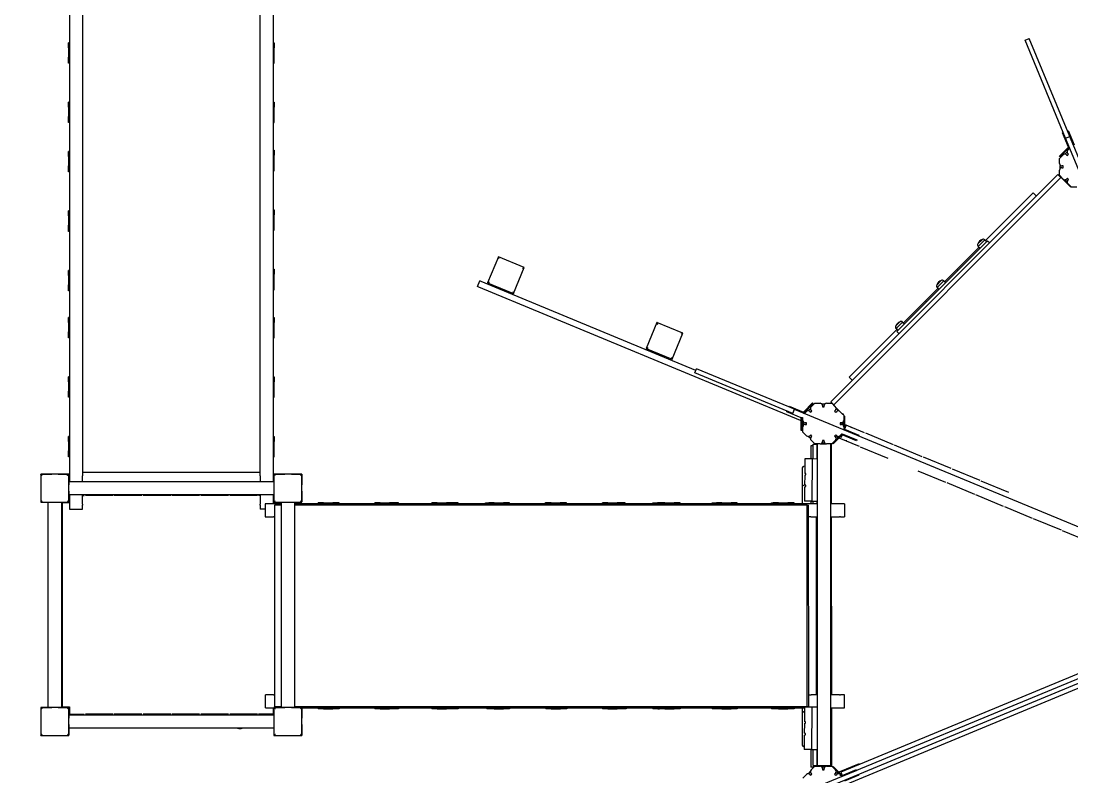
# Model space of a CAD drawing. Header units: millimetres. Extents: x -7616 to 421613, y 91067 to 341353.
# Drawn here: x 179753 to 183359, y 174834 to 177427 of the extents above; entities that cross this region are included whole.
import ezdxf

# ---------------------------------------------------------------- set-up
doc = ezdxf.new("R2010")
doc.units = ezdxf.units.MM
doc.header["$LTSCALE"] = 500
doc.header["$MEASUREMENT"] = 0
doc.linetypes.add('H0', pattern=[0.3, 0.2, -0.1])
doc.layers.add('e-plan', color=9, linetype='CONTINUOUS')

# ---------------------------------------------------------------- blocks, each defined once
blk = doc.blocks.new('A$C633402C3')
at = {"layer": 'e-plan'}
for p, q in [((106627.5, 86278.5), (106627.5, 84434.5)), ((106672.5, 86278.5), (106672.5, 84434.5)), ((107282.5, 84434.5), (107282.5, 86278.5)), ((107327.5, 84434.5), (107327.5, 86278.5)), ((106624.5, 85902.5), (106624.5, 85919.5)), ((106627.5, 85919.5), (106624.5, 85919.5)), ((107327.5, 85919.5), (107330.5, 85919.5)), ((107330.5, 85919.5), (107330.5, 85902.5)), ((109906, 85928.7), (109919.8, 85934.5)), ((110045.3, 85592.3), (109906, 85928.7)), ((110059.2, 85598.1), (109919.8, 85934.5)), ((106624.5, 85902.5), (106627.5, 85902.5)), ((106624.5, 85902.5), (106624.5, 85870.5)), ((107330.5, 85902.5), (107327.5, 85902.5)), ((107330.5, 85870.5), (107330.5, 85902.5)), ((106624.5, 85849.5), (106624.5, 85870.5)), ((106624.5, 85870.5), (106627.5, 85870.5)), ((106627.5, 85849.5), (106624.5, 85849.5)), ((107330.5, 85870.5), (107327.5, 85870.5)), ((107327.5, 85849.5), (107330.5, 85849.5)), ((107330.5, 85849.5), (107330.5, 85870.5)), ((106624.5, 85698.5), (106624.5, 85715.5)), ((106627.5, 85715.5), (106624.5, 85715.5)), ((107327.5, 85715.5), (107330.5, 85715.5)), ((107330.5, 85715.5), (107330.5, 85698.5)), ((106624.5, 85698.5), (106627.5, 85698.5)), ((106624.5, 85698.5), (106624.5, 85666.5)), ((106624.5, 85666.5), (106627.5, 85666.5)), ((106624.5, 85645.5), (106624.5, 85666.5)), ((107330.5, 85698.5), (107327.5, 85698.5)), ((107330.5, 85666.5), (107327.5, 85666.5)), ((107330.5, 85666.5), (107330.5, 85698.5)), ((107330.5, 85645.5), (107330.5, 85666.5)), ((106627.5, 85645.5), (106624.5, 85645.5)), ((107327.5, 85645.5), (107330.5, 85645.5)), ((110034.4, 85610.8), (110037.2, 85611.9)), ((110054.8, 85561.6), (110034.4, 85610.8)), ((110681.4, 84056.2), (110045.2, 85592.1)), ((110045.2, 85592.1), (110045.4, 85592.1)), ((110045.3, 85592.3), (110059.2, 85598.1)), ((110045.4, 85592.1), (110045.3, 85592.3)), ((110051.3, 85617.8), (110054, 85618.9)), ((110072.3, 85566.9), (110051.3, 85617.8)), ((110054, 85618.9), (110074.4, 85569.8)), ((110695.3, 84061.9), (110059.1, 85597.8)), ((110072.1, 85566.9), (110059.2, 85598.1)), ((110023.7, 85530.5), (110054.8, 85561.6)), ((110058.1, 85561), (110025.9, 85528.3)), ((110052.5, 85551), (110059.4, 85557.9)), ((106624.5, 85529.5), (106624.5, 85546.5)), ((106627.5, 85546.5), (106624.5, 85546.5)), ((106624.5, 85529.5), (106624.5, 85497.5)), ((106624.5, 85529.5), (106627.5, 85529.5)), ((107327.5, 85550.6), (107330.5, 85550.6)), ((107330.5, 85533.5), (107327.5, 85533.5)), ((107330.5, 85550.6), (107330.5, 85533.5)), ((107330.5, 85501.5), (107330.5, 85533.5)), ((110025.9, 85528.3), (110023.7, 85530.5)), ((110024.3, 85522.8), (110037, 85535.5)), ((110024.3, 85504.8), (110024.3, 85522.8)), ((110042.9, 85537.8), (110050.2, 85545.2)), ((110048.3, 85535.5), (110051.1, 85532.7)), ((110051.1, 85532.7), (110055.4, 85536.9)), ((110055.4, 85536.9), (110052.5, 85539.7)), ((106624.5, 85476.5), (106624.5, 85497.5)), ((106624.5, 85497.5), (106627.5, 85497.5)), ((107330.5, 85501.5), (107327.5, 85501.5)), ((107330.5, 85480.5), (107330.5, 85501.5)), ((110026.8, 85488.6), (110026.8, 85499)), ((110036.3, 85496.8), (110032.3, 85496.8)), ((110032.3, 85490.8), (110036.3, 85490.8)), ((110036.3, 85490.8), (110036.3, 85496.8)), ((106627.5, 85476.5), (106624.5, 85476.5)), ((107327.5, 85480.5), (107330.5, 85480.5)), ((109239.5, 84688.2), (110018.7, 85467.5)), ((109250.1, 84677.6), (110029.3, 85456.9)), ((110018.7, 85467.5), (110029.3, 85456.9)), ((110024.3, 85464.8), (110024.3, 85482.8)), ((110037, 85452.1), (110024.3, 85464.8)), ((110028.5, 85459.8), (110027.4, 85458.8)), ((110060.3, 85428), (110028.5, 85459.8)), ((110029.3, 85456.9), (110030, 85457.6)), ((110030, 85457.6), (110061.8, 85425.8)), ((110050.2, 85442.4), (110042.9, 85449.7)), ((110051.1, 85454.9), (110048.3, 85452.1)), ((110055.4, 85450.6), (110051.1, 85454.9)), ((110052.5, 85447.8), (110055.4, 85450.6)), ((110065.3, 85423.8), (110052.5, 85436.5)), ((110060.3, 85428), (110060, 85427.7)), ((110063.2, 85423.8), (110061.5, 85425.4)), ((110083.3, 85423.8), (110065.3, 85423.8)), ((109770.8, 85240.8), (109934.3, 85404.3)), ((109934.3, 85404.3), (109934.4, 85404.4)), ((109945, 85393.8), (109934.4, 85404.4)), ((106624.5, 85325.4), (106624.5, 85342.5)), ((106627.5, 85342.5), (106624.5, 85342.5)), ((107327.5, 85346.6), (107330.5, 85346.6)), ((107330.5, 85346.6), (107330.5, 85329.5)), ((106624.5, 85325.4), (106624.5, 85293.4)), ((106624.5, 85325.4), (106627.5, 85325.4)), ((107330.5, 85329.5), (107327.5, 85329.5)), ((107330.5, 85297.5), (107330.5, 85329.5)), ((106624.5, 85272.4), (106624.5, 85293.4)), ((106624.5, 85293.4), (106627.5, 85293.4)), ((106627.5, 85272.4), (106624.5, 85272.4)), ((107330.5, 85297.5), (107327.5, 85297.5)), ((107327.5, 85276.5), (107330.5, 85276.5)), ((107330.5, 85276.5), (107330.5, 85297.5)), ((109777.6, 85240.5), (109512, 84974.9)), ((109759.5, 85245), (109744, 85229.5)), ((109768, 85243.6), (109745.4, 85221)), ((109768, 85243.6), (109774.4, 85237.3)), ((109777.6, 85240.5), (109784.7, 85233.4)), ((109682.4, 85152.4), (109748.2, 85218.2)), ((109745.4, 85221), (109751.7, 85214.6)), ((108099.2, 85185.1), (108062.5, 85096.4)), ((108187.8, 85148.4), (108099.2, 85185.1)), ((106624.5, 85121.4), (106624.5, 85138.5)), ((106627.5, 85138.5), (106624.5, 85138.5)), ((107327.5, 85142.5), (107330.5, 85142.5)), ((107330.5, 85125.5), (107327.5, 85125.5)), ((107330.5, 85142.5), (107330.5, 85125.5)), ((107330.5, 85093.5), (107330.5, 85125.5)), ((108151.1, 85059.7), (108187.8, 85148.4)), ((109629.8, 85099.8), (109672.1, 85142.1)), ((109672.1, 85142.1), (109682.4, 85152.4)), ((109675.7, 85138.6), (109672.1, 85142.1)), ((106624.5, 85121.4), (106624.5, 85089.4)), ((106624.5, 85121.4), (106627.5, 85121.4)), ((106624.5, 85068.4), (106624.5, 85089.4)), ((106624.5, 85089.4), (106627.5, 85089.4)), ((107330.5, 85093.5), (107327.5, 85093.5)), ((107330.5, 85072.5), (107330.5, 85093.5)), ((108027.4, 85083.2), (108035.4, 85102.6)), ((108040.3, 85100.6), (108035.4, 85102.6)), ((108776.5, 84795.7), (108040.3, 85100.6)), ((108062.5, 85096.4), (108151.1, 85059.7)), ((109603, 85088.4), (109602.9, 85088.4)), ((109618.5, 85104), (109603, 85088.4)), ((109627, 85102.6), (109604.4, 85080)), ((109627, 85102.6), (109633.3, 85096.2)), ((106627.5, 85068.4), (106624.5, 85068.4)), ((107327.5, 85072.5), (107330.5, 85072.5)), ((108032.3, 85081.2), (108027.4, 85083.2)), ((109136.1, 84624), (108032.3, 85081.2)), ((109564.9, 85034.8), (109607.1, 85077.1)), ((109604.4, 85080), (109604.3, 85079.9)), ((109604.3, 85079.9), (109610.6, 85073.6)), ((109604.4, 85080), (109610.7, 85073.6)), ((109488.9, 84958.9), (109554.6, 85024.6)), ((109554.6, 85024.6), (109564.9, 85034.8)), ((109568.4, 85031.3), (109564.9, 85034.8)), ((106627.5, 84977.6), (106624.5, 84977.6)), ((106624.5, 84960.5), (106624.5, 84977.6)), ((106624.5, 84960.5), (106624.5, 84928.5)), ((106624.5, 84960.5), (106627.5, 84960.5)), ((107327.5, 84977.6), (107330.5, 84977.6)), ((107330.5, 84960.5), (107327.5, 84960.5)), ((107330.5, 84977.6), (107330.5, 84960.5)), ((107330.5, 84928.5), (107330.5, 84960.5)), ((108643.4, 84959.7), (108606.7, 84871.1)), ((108732, 84923), (108643.4, 84959.7)), ((109477.6, 84963.1), (109462, 84947.5)), ((109486.1, 84961.7), (109463.5, 84939)), ((109512, 84974.9), (109466.5, 84929.4)), ((109486.1, 84961.7), (109492.4, 84955.3)), ((106624.5, 84907.5), (106624.5, 84928.5)), ((106624.5, 84928.5), (106627.5, 84928.5)), ((106627.5, 84907.5), (106624.5, 84907.5)), ((107330.5, 84928.5), (107327.5, 84928.5)), ((107327.5, 84907.5), (107330.5, 84907.5)), ((107330.5, 84907.5), (107330.5, 84928.5)), ((108695.3, 84834.3), (108732, 84923)), ((109302.7, 84772.6), (109466.3, 84936.2)), ((109463.5, 84939), (109469.8, 84932.7)), ((109466.5, 84929.4), (109473.5, 84922.3)), ((108606.7, 84871.1), (108695.3, 84834.3)), ((108773.2, 84787.8), (108779, 84801.7)), ((109115.4, 84662.3), (108779, 84801.7)), ((106624.5, 84756.5), (106624.5, 84773.6)), ((106627.5, 84773.6), (106624.5, 84773.6)), ((107327.5, 84773.6), (107330.5, 84773.6)), ((107330.5, 84773.6), (107330.5, 84756.5)), ((109109.6, 84648.5), (108773.2, 84787.8)), ((109313.2, 84762), (109302.6, 84772.6)), ((109302.6, 84772.6), (109302.7, 84772.6)), ((106624.5, 84756.5), (106624.5, 84724.5)), ((106624.5, 84756.5), (106627.5, 84756.5)), ((107330.5, 84756.5), (107327.5, 84756.5)), ((107330.5, 84724.5), (107330.5, 84756.5)), ((106624.5, 84703.5), (106624.5, 84724.5)), ((106624.5, 84724.5), (106627.5, 84724.5)), ((106627.5, 84703.5), (106624.5, 84703.5)), ((107330.5, 84724.5), (107327.5, 84724.5)), ((107327.5, 84703.5), (107330.5, 84703.5)), ((107330.5, 84703.5), (107330.5, 84724.5)), ((109088.9, 84653.8), (109090, 84656.6)), ((109138, 84633.5), (109088.9, 84653.8)), ((109095.9, 84670.7), (109097, 84673.4)), ((109146.7, 84649.6), (109095.9, 84670.7)), ((109097, 84673.4), (109146.2, 84653.1)), ((109109.6, 84648.5), (109115.4, 84662.3)), ((109146.6, 84649.4), (109115.4, 84662.3)), ((110651.7, 84025.8), (109115.5, 84662.1)), ((109146.2, 84653.1), (109177.3, 84684.1)), ((109179.4, 84682), (109146.7, 84649.6)), ((109149.5, 84648), (109156.7, 84655.1)), ((109162.5, 84657.5), (109169.9, 84664.8)), ((109168, 84655.1), (109170.8, 84652.3)), ((109170.8, 84652.3), (109175, 84656.5)), ((109172.2, 84670.7), (109184.9, 84683.4)), ((109175, 84656.5), (109172.2, 84659.4)), ((109177.3, 84684.1), (109179.4, 84682)), ((109184.9, 84683.4), (109202.9, 84683.4)), ((109208.7, 84680.9), (109219.1, 84680.9)), ((109210.9, 84675.4), (109210.9, 84671.4)), ((109210.9, 84671.4), (109216.9, 84671.4)), ((109216.9, 84671.4), (109216.9, 84675.4)), ((109224.9, 84683.4), (109242.9, 84683.4)), ((109239.5, 84688.2), (109250.1, 84677.6)), ((109242.9, 84683.4), (109255.6, 84670.7)), ((109248.2, 84679.5), (109247.9, 84679.2)), ((109249.7, 84677.3), (109247.9, 84679.2)), ((109249.4, 84676.9), (109250.1, 84677.6)), ((109281.2, 84645.1), (109249.4, 84676.9)), ((109255.6, 84659.4), (109252.8, 84656.5)), ((109252.8, 84656.5), (109257.1, 84652.3)), ((109257.1, 84652.3), (109259.9, 84655.1)), ((109258, 84664.8), (109265.3, 84657.5)), ((109271.2, 84655.1), (109283.9, 84642.4)), ((109109.8, 84648.4), (109109.6, 84648.5)), ((109109.8, 84648.2), (109109.8, 84648.4)), ((109136.1, 84624), (109138, 84628.8)), ((109138.1, 84589.5), (109138, 84633.5)), ((109140.8, 84635.4), (109141.1, 84589.5)), ((109143.9, 84624.4), (109143.9, 84634.1)), ((109146.4, 84608.2), (109146.4, 84618.6)), ((109146.5, 84649.2), (109146.6, 84649.4)), ((109283.9, 84644.5), (109282.3, 84646.2)), ((109283.9, 84603.5), (109283.7, 84622.7)), ((109283.9, 84642.4), (109283.9, 84624.4)), ((109283.9, 84638.5), (109286.6, 84638.5)), ((109286.6, 84638.5), (109286.7, 84594.5)), ((109141.1, 84589.5), (109138.1, 84589.5)), ((109143.9, 84584.4), (109143.9, 84602.4)), ((109156.7, 84571.7), (109143.9, 84584.4)), ((109155.9, 84616.4), (109151.9, 84616.4)), ((109151.9, 84610.4), (109155.9, 84610.4)), ((109155.9, 84610.4), (109155.9, 84616.4)), ((109275.9, 84616.4), (109271.9, 84616.4)), ((109271.9, 84616.4), (109271.9, 84610.4)), ((109271.9, 84610.4), (109275.9, 84610.4)), ((109283.8, 84611.6), (109272.1, 84616.4)), ((109281.4, 84612.6), (109281.4, 84608.2)), ((109283.9, 84602.4), (109283.9, 84592.3)), ((109334.7, 84571.4), (109283.9, 84592.4)), ((109285.8, 84591.7), (109285.7, 84591.6)), ((109355.6, 84581.8), (109286.7, 84610.4)), ((109286.7, 84594.5), (109335.9, 84574.2)), ((109291.5, 84605.6), (109286.9, 84594.5)), ((109311, 84600.3), (109310, 84598)), ((106624.5, 84552.5), (106624.5, 84569.5)), ((106627.5, 84569.5), (106624.5, 84569.5)), ((106624.5, 84552.5), (106624.5, 84520.5)), ((106624.5, 84552.5), (106627.5, 84552.5)), ((107327.5, 84569.5), (107330.5, 84569.5)), ((107330.5, 84552.5), (107327.5, 84552.5)), ((107330.5, 84569.5), (107330.5, 84552.5)), ((107330.5, 84520.5), (107330.5, 84552.5)), ((109169.9, 84562), (109162.5, 84569.3)), ((109170.8, 84574.5), (109168, 84571.7)), ((109175, 84570.3), (109170.8, 84574.5)), ((109172.2, 84567.4), (109175, 84570.3)), ((109184.9, 84543.4), (109172.2, 84556.1)), ((109219.1, 84545.9), (109208.7, 84545.9)), ((109216.9, 84555.4), (109210.9, 84555.4)), ((109210.9, 84555.4), (109210.9, 84551.4)), ((109216.9, 84551.4), (109216.9, 84555.4)), ((109255.7, 84556.1), (109242.9, 84543.4)), ((109247.4, 84543.9), (109245.4, 84545.9)), ((109278.6, 84574.9), (109247.4, 84543.9)), ((109257.1, 84574.5), (109252.8, 84570.3)), ((109252.8, 84570.3), (109255.7, 84567.4)), ((109253, 84570.1), (109264.8, 84565.2)), ((109256.2, 84556.8), (109278.1, 84578.4)), ((109259.9, 84571.7), (109257.1, 84574.5)), ((109265.3, 84569.3), (109262.3, 84566.3)), ((109267.7, 84564), (109336.4, 84535.6)), ((109278, 84578.5), (109271.2, 84571.7)), ((109278.8, 84574.8), (109274.3, 84564)), ((109278.1, 84578.4), (109328.9, 84557.3)), ((109327.8, 84554.6), (109278.6, 84574.9)), ((109280, 84577.7), (109279.9, 84577.6)), ((109292.8, 84556.4), (109291.8, 84554)), ((109328.9, 84557.3), (109327.8, 84554.6)), ((109335.9, 84574.2), (109334.7, 84571.4)), ((109454.6, 84540.8), (109359.6, 84580.2)), ((106624.5, 84499.5), (106624.5, 84520.5)), ((106624.5, 84520.5), (106627.5, 84520.5)), ((107330.5, 84520.5), (107327.5, 84520.5)), ((107330.5, 84499.5), (107330.5, 84520.5)), ((109179.1, 84537.1), (109171.1, 84537.1)), ((109171.1, 84537.1), (109171.1, 84492)), ((109179.1, 84492), (109179.1, 84542.4)), ((109179.1, 84542.4), (109191.4, 84542.4)), ((109202.9, 84543.4), (109184.9, 84543.4)), ((109191.4, 84542.9), (109191.4, 84491.9)), ((109194.1, 84542.9), (109191.4, 84542.9)), ((109194.1, 83439.4), (109194.1, 84543.4)), ((109202.9, 84543.4), (109224.9, 84543.4)), ((109242.9, 84543.4), (109224.9, 84543.4)), ((109239.1, 84543.4), (109239.1, 83439.4)), ((109241.4, 84541.9), (109239.1, 84541.9)), ((109241.4, 84543.4), (109241.4, 84338.2)), ((109340.4, 84533.9), (109435.4, 84494.6)), ((109553.6, 84499.8), (109458.6, 84539.2)), ((106627.5, 84499.5), (106624.5, 84499.5)), ((107327.5, 84499.5), (107330.5, 84499.5)), ((109150.6, 84492.2), (109150.2, 84442.7)), ((109175.6, 84492), (109150.6, 84492.2)), ((109175.6, 84492), (109174.4, 84347)), ((109194.1, 84491.8), (109175.6, 84492)), ((109652.6, 84458.8), (109557.6, 84498.2)), ((106625.5, 84439.8), (106529.5, 84439.8)), ((106529.5, 84439.8), (106529.5, 84343.8)), ((106530.5, 84439.8), (106530.5, 84439.8)), ((106530.5, 84439.8), (106567, 84439.8)), ((106589, 84439.8), (106625.5, 84439.8)), ((106625.5, 84439.8), (106625.5, 84403.3)), ((106625.5, 84343.8), (106625.5, 84439.8)), ((106672.5, 84447.3), (107282.5, 84447.3)), ((107425.5, 84439.8), (107329.5, 84439.8)), ((107329.5, 84439.8), (107329.5, 84343.8)), ((107330.5, 84439.8), (107330.5, 84439.8)), ((107330.5, 84439.8), (107367, 84439.8)), ((107389, 84439.8), (107425.5, 84439.8)), ((107425.5, 84439.8), (107425.5, 84403.3)), ((107425.5, 84343.8), (107425.5, 84439.8)), ((109141.1, 84459.1), (109141.1, 84394.1)), ((109149.1, 84467.1), (109149.5, 84467.1)), ((109150.1, 84436.7), (109154.1, 84437.7)), ((109154.2, 84441.7), (109150.2, 84442.7)), ((109154.1, 84437.7), (109154.2, 84441.7)), ((109538.4, 84451.9), (109633.4, 84412.5)), ((109751.6, 84417.8), (109656.6, 84457.2)), ((106625.5, 84414.3), (107329.5, 84414.3)), ((106625.5, 84381.3), (106625.5, 84403.3)), ((106627.5, 84434.5), (106627.5, 84414.3)), ((106672.5, 84414.3), (106672.5, 84434.5)), ((106672.5, 84415.3), (107282.5, 84415.3)), ((107282.5, 84434.5), (107282.5, 84414.3)), ((107327.5, 84414.3), (107327.5, 84434.5)), ((107329.5, 84414.3), (107329.5, 84369.3)), ((109149.1, 84402.1), (109149.5, 84402.1)), ((109150.1, 84436.7), (109149.8, 84402.7)), ((109153.8, 84401.7), (109149.8, 84402.7)), ((109153.8, 84397.7), (109153.8, 84401.7)), ((109637.4, 84410.9), (109732.4, 84371.5)), ((109850.6, 84376.8), (109755.6, 84416.2)), ((106625.5, 84381.3), (106625.5, 84344.8)), ((107329.5, 84369.3), (106625.5, 84369.3)), ((106626.5, 84341.8), (106626.5, 84369.3)), ((106627.5, 84369.3), (106627.5, 84336.5)), ((106672.5, 84336.5), (106672.5, 84369.3)), ((106672.5, 84366.8), (106678.5, 84366.8)), ((106777.5, 84366.8), (106682.5, 84366.8)), ((106876.5, 84366.8), (106781.5, 84366.8)), ((106975.5, 84366.8), (106880.5, 84366.8)), ((107074.5, 84366.8), (106979.5, 84366.8)), ((107173.5, 84366.8), (107078.5, 84366.8)), ((107272.5, 84366.8), (107177.5, 84366.8)), ((107282.5, 84366.8), (107276.5, 84366.8)), ((107282.5, 84369.3), (107282.5, 84336.5)), ((107327.5, 84338.2), (107327.5, 84369.3)), ((107328.5, 84341.8), (107328.5, 84369.3)), ((107425.5, 84381.3), (107425.5, 84344.8)), ((109141.1, 84394.1), (109141.1, 84338.2)), ((109149.8, 84396.7), (109149.4, 84347.2)), ((109149.8, 84396.7), (109153.8, 84397.7)), ((109736.4, 84369.9), (109831.4, 84330.5)), ((106529.5, 84343.8), (106625.5, 84343.8)), ((106555, 84343.8), (106600, 84343.8)), ((106555, 83639.8), (106555, 84343.8)), ((106600, 84343.8), (106600, 83639.8)), ((106602.5, 84341.8), (106602.5, 83641.8)), ((106627.5, 84341.8), (106602.5, 84341.8)), ((106625.5, 84344.8), (106625.5, 84344.8)), ((106627.5, 84336.5), (106627.5, 84333.5)), ((106627.5, 84333.5), (106627.5, 84319.5)), ((106672.5, 84336.5), (106672.5, 84333.5)), ((106672.5, 84319.5), (106672.5, 84333.5)), ((107282.5, 84333.5), (107282.5, 84336.5)), ((107282.5, 84333.5), (107282.5, 84319.5)), ((107327.7, 84338.2), (107299.7, 84338.2)), ((107299.7, 84338.2), (107299.7, 84293.2)), ((107352.5, 84341.8), (107327.5, 84341.8)), ((107355, 84338.2), (107327.7, 84338.2)), ((107329.5, 84343.8), (107425.5, 84343.8)), ((107330.9, 84333.2), (107331, 83643.2)), ((107355, 84333.2), (107330.9, 84333.2)), ((107352.5, 84338.2), (107352.5, 84341.8)), ((107355, 83639.8), (107355, 84343.8)), ((107355, 84343.8), (107400, 84343.8)), ((107400, 84343.8), (107400, 83639.8)), ((109171.7, 84338.2), (107400, 84338.2)), ((109158.9, 84333.2), (107400, 84333.2)), ((107425.5, 84344.8), (107425.5, 84344.8)), ((107480.6, 84338.2), (107480.6, 84341.2)), ((107499, 84341.2), (107480.6, 84341.2)), ((107499, 84341.2), (107499, 84338.2)), ((107499, 84341.2), (107531, 84341.2)), ((107531, 84341.2), (107531, 84338.2)), ((107552, 84341.2), (107531, 84341.2)), ((107552, 84338.2), (107552, 84341.2)), ((107552.8, 84341.2), (107552, 84341.2)), ((107552.8, 84338.2), (107552.8, 84341.2)), ((107675.8, 84338.2), (107675.8, 84341.2)), ((107694.2, 84341.2), (107675.8, 84341.2)), ((107694.2, 84341.2), (107694.2, 84338.2)), ((107694.2, 84341.2), (107726.2, 84341.2)), ((107747.2, 84341.2), (107726.2, 84341.2)), ((107726.2, 84341.2), (107726.2, 84338.2)), ((107747.2, 84338.2), (107747.2, 84341.2)), ((107756.8, 84341.2), (107747.2, 84341.2)), ((107756.8, 84338.2), (107756.8, 84341.2)), ((107889.4, 84341.2), (107871, 84341.2)), ((107871, 84338.2), (107871, 84341.2)), ((107889.4, 84341.2), (107889.4, 84338.2)), ((107889.4, 84341.2), (107921.4, 84341.2)), ((107942.4, 84341.2), (107921.4, 84341.2)), ((107921.4, 84341.2), (107921.4, 84338.2)), ((107942.4, 84338.2), (107942.4, 84341.2)), ((107960.8, 84341.2), (107942.4, 84341.2)), ((107960.8, 84338.2), (107960.8, 84341.2)), ((108055.6, 84338.2), (108055.6, 84341.2)), ((108055.6, 84341.2), (108066.2, 84341.2)), ((108066.2, 84338.2), (108066.2, 84341.2)), ((108084.6, 84341.2), (108066.2, 84341.2)), ((108084.6, 84341.2), (108084.6, 84338.2)), ((108084.6, 84341.2), (108116.6, 84341.2)), ((108116.6, 84341.2), (108116.6, 84338.2)), ((108137.6, 84341.2), (108116.6, 84341.2)), ((108137.6, 84338.2), (108137.6, 84341.2)), ((108259.7, 84341.2), (108261.4, 84341.2)), ((108259.7, 84338.2), (108259.7, 84341.2)), ((108279.8, 84341.2), (108261.4, 84341.2)), ((108261.4, 84338.2), (108261.4, 84341.2)), ((108279.8, 84341.2), (108311.8, 84341.2)), ((108279.8, 84341.2), (108279.8, 84338.2)), ((108311.8, 84341.2), (108311.8, 84338.2)), ((108332.8, 84341.2), (108311.8, 84341.2)), ((108332.8, 84338.2), (108332.8, 84341.2)), ((108475, 84341.2), (108456.6, 84341.2)), ((108456.6, 84338.2), (108456.6, 84341.2)), ((108475, 84341.2), (108507, 84341.2)), ((108475, 84341.2), (108475, 84338.2)), ((108507, 84341.2), (108507, 84338.2)), ((108528, 84341.2), (108507, 84341.2)), ((108528, 84338.2), (108528, 84341.2)), ((108533.8, 84341.2), (108528, 84341.2)), ((108533.8, 84338.2), (108533.8, 84341.2)), ((108628.6, 84338.2), (108628.6, 84341.2)), ((108628.6, 84341.2), (108645.7, 84341.2)), ((108651.8, 84341.2), (108645.7, 84341.2)), ((108645.7, 84341.2), (108645.7, 84338.2)), ((108670.2, 84341.2), (108651.8, 84341.2)), ((108651.8, 84338.2), (108651.8, 84341.2)), ((108670.2, 84341.2), (108702.2, 84341.2)), ((108670.2, 84341.2), (108670.2, 84338.2)), ((108702.2, 84341.2), (108702.2, 84338.2)), ((108723.2, 84341.2), (108702.2, 84341.2)), ((108723.2, 84338.2), (108723.2, 84341.2)), ((108832.7, 84338.2), (108832.7, 84341.2)), ((108832.7, 84341.2), (108847, 84341.2)), ((108865.4, 84341.2), (108847, 84341.2)), ((108847, 84338.2), (108847, 84341.2)), ((108865.4, 84341.2), (108865.4, 84338.2)), ((108865.4, 84341.2), (108897.4, 84341.2)), ((108918.4, 84341.2), (108897.4, 84341.2)), ((108897.4, 84341.2), (108897.4, 84338.2)), ((108918.4, 84338.2), (108918.4, 84341.2)), ((109036.7, 84341.2), (109042.2, 84341.2)), ((109036.7, 84338.2), (109036.7, 84341.2)), ((109060.6, 84341.2), (109042.2, 84341.2)), ((109042.2, 84338.2), (109042.2, 84341.2)), ((109060.6, 84341.2), (109060.6, 84338.2)), ((109060.6, 84341.2), (109092.6, 84341.2)), ((109113.6, 84341.2), (109092.6, 84341.2)), ((109092.6, 84341.2), (109092.6, 84338.2)), ((109113.6, 84338.2), (109113.6, 84341.2)), ((109174.4, 84347), (109149.4, 84347.2)), ((109159, 83643.2), (109158.9, 84333.2)), ((109158.9, 84333.2), (109163.7, 84333.2)), ((109163.8, 83643.2), (109163.7, 84333.2)), ((109171.1, 84347), (109171.1, 84338.2)), ((109194.1, 84338.2), (109171.7, 84338.2)), ((109174.4, 84347), (109194.1, 84346.8)), ((109179.1, 84338.2), (109179.1, 84347)), ((109191.4, 84346.8), (109191.4, 84338.2)), ((109269.7, 84338.2), (109239.1, 84338.2)), ((109272.7, 84338.2), (109269.7, 84338.2)), ((109286.7, 84338.3), (109272.7, 84338.2)), ((109286.7, 84338.3), (109286.7, 84293.2)), ((106627.5, 84319.5), (106672.5, 84319.5)), ((107299.7, 84319.5), (107282.5, 84319.5)), ((107299.7, 84293.2), (107327.7, 84293.2)), ((107330.9, 84293.2), (107327.7, 84293.2)), ((109171.7, 84293.2), (109163.7, 84293.2)), ((109171.7, 84293.2), (109194.1, 84293.2)), ((109191, 83683.2), (109190.9, 84293.2)), ((109191.4, 84293.2), (109191.5, 83683.2)), ((109239.1, 84293.2), (109269.7, 84293.2)), ((109241.4, 84293.2), (109241.5, 83683.2)), ((109272.7, 84293.2), (109269.7, 84293.2)), ((109272.7, 84293.2), (109286.7, 84293.2)), ((109835.4, 84328.9), (109930.4, 84289.5)), ((109934.4, 84287.9), (110029.4, 84248.5)), ((110033.4, 84246.9), (110128.4, 84207.5)), ((110646.4, 83969.7), (109109.9, 83333.2)), ((110652.1, 83955.8), (109115.7, 83319.4)), ((110491.8, 83922.1), (109274.3, 83417.8)), ((109291.6, 83376.2), (110509, 83880.5)), ((107327.8, 83683.2), (107299.8, 83683.2)), ((107299.8, 83638.2), (107299.8, 83683.2)), ((107327.8, 83683.2), (107331, 83683.2)), ((109163.8, 83683.2), (109171.8, 83683.2)), ((109194.1, 83683.2), (109171.8, 83683.2)), ((109269.8, 83683.2), (109239.1, 83683.2)), ((109269.8, 83683.2), (109272.8, 83683.2)), ((109286.8, 83683.2), (109272.8, 83683.2)), ((109286.8, 83638.3), (109286.8, 83683.2)), ((106625.5, 83639.8), (106529.5, 83639.8)), ((106529.5, 83639.8), (106529.5, 83543.8)), ((106530.5, 83639.8), (106530.5, 83639.8)), ((106530.5, 83639.8), (106567, 83639.8)), ((106589, 83639.8), (106567, 83639.8)), ((106589, 83639.8), (106625.5, 83639.8)), ((106602.5, 83641.8), (106627.5, 83641.8)), ((106625.5, 83639.8), (106625.5, 83603.3)), ((106625.5, 83543.8), (106625.5, 83639.8)), ((106625.5, 83614.3), (107329.5, 83614.3)), ((106626.5, 83641.8), (106626.5, 83614.3)), ((106627.5, 83641.8), (106627.5, 83616.8)), ((106627.5, 83616.8), (106678.5, 83616.8)), ((106777.5, 83616.8), (106682.5, 83616.8)), ((106876.5, 83616.8), (106781.5, 83616.8)), ((106975.5, 83616.8), (106880.5, 83616.8)), ((107074.5, 83616.8), (106979.5, 83616.8)), ((107173.5, 83616.8), (107078.5, 83616.8)), ((107272.5, 83616.8), (107177.5, 83616.8)), ((107327.5, 83616.8), (107276.5, 83616.8)), ((107299.8, 83638.2), (107327.8, 83638.2)), ((107327.5, 83616.8), (107327.5, 83638.2)), ((107327.8, 83638.2), (107329.5, 83638.2)), ((107328.5, 83638.2), (107328.5, 83614.3)), ((107425.5, 83639.8), (107329.5, 83639.8)), ((107329.5, 83639.8), (107329.5, 83543.8)), ((107329.5, 83614.3), (107329.5, 83569.3)), ((107330.5, 83639.8), (107330.5, 83639.8)), ((107330.5, 83639.8), (107367, 83639.8)), ((107331, 83643.2), (107355, 83643.2)), ((107389, 83639.8), (107367, 83639.8)), ((107389, 83639.8), (107425.5, 83639.8)), ((107400, 83643.2), (109159, 83643.2)), ((107425.5, 83639.8), (107425.5, 83603.3)), ((107425.5, 83543.8), (107425.5, 83639.8)), ((107425.5, 83638.2), (109149.5, 83638.2)), ((107480.7, 83638.2), (107480.7, 83635.2)), ((107499.1, 83635.2), (107480.7, 83635.2)), ((107499.1, 83635.2), (107499.1, 83638.2)), ((107499.1, 83635.2), (107531.1, 83635.2)), ((107531.1, 83635.2), (107531.1, 83638.2)), ((107552.1, 83635.2), (107531.1, 83635.2)), ((107552.1, 83638.2), (107552.1, 83635.2)), ((107552.8, 83635.2), (107552.1, 83635.2)), ((107552.8, 83638.2), (107552.8, 83635.2)), ((107675.9, 83638.2), (107675.9, 83635.2)), ((107694.3, 83635.2), (107675.9, 83635.2)), ((107694.3, 83635.2), (107694.3, 83638.2)), ((107694.3, 83635.2), (107726.3, 83635.2)), ((107726.3, 83635.2), (107726.3, 83638.2)), ((107747.3, 83635.2), (107726.3, 83635.2)), ((107747.3, 83638.2), (107747.3, 83635.2)), ((107756.8, 83635.2), (107747.3, 83635.2)), ((107756.8, 83638.2), (107756.8, 83635.2)), ((107871.1, 83638.2), (107871.1, 83635.2)), ((107889.5, 83635.2), (107871.1, 83635.2)), ((107889.5, 83635.2), (107889.5, 83638.2)), ((107889.5, 83635.2), (107921.5, 83635.2)), ((107921.5, 83635.2), (107921.5, 83638.2)), ((107942.5, 83635.2), (107921.5, 83635.2)), ((107942.5, 83638.2), (107942.5, 83635.2)), ((107960.8, 83635.2), (107942.5, 83635.2)), ((107960.8, 83638.2), (107960.8, 83635.2)), ((108059.8, 83638.2), (108059.8, 83635.2)), ((108066.3, 83635.2), (108059.8, 83635.2)), ((108066.3, 83638.2), (108066.3, 83635.2)), ((108084.7, 83635.2), (108066.3, 83635.2)), ((108084.7, 83635.2), (108084.7, 83638.2)), ((108084.7, 83635.2), (108116.7, 83635.2)), ((108116.7, 83635.2), (108116.7, 83638.2)), ((108137.7, 83635.2), (108116.7, 83635.2)), ((108137.7, 83638.2), (108137.7, 83635.2)), ((108261.5, 83638.2), (108261.5, 83635.2)), ((108279.9, 83635.2), (108261.5, 83635.2)), ((108279.9, 83635.2), (108279.9, 83638.2)), ((108279.9, 83635.2), (108311.9, 83635.2)), ((108311.9, 83635.2), (108311.9, 83638.2)), ((108332.9, 83635.2), (108311.9, 83635.2)), ((108332.9, 83638.2), (108332.9, 83635.2)), ((108333.8, 83635.2), (108332.9, 83635.2)), ((108333.8, 83638.2), (108333.8, 83635.2)), ((108456.7, 83638.2), (108456.7, 83635.2)), ((108475.1, 83635.2), (108456.7, 83635.2)), ((108475.1, 83635.2), (108475.1, 83638.2)), ((108475.1, 83635.2), (108507.1, 83635.2)), ((108507.1, 83635.2), (108507.1, 83638.2)), ((108528.1, 83635.2), (108507.1, 83635.2)), ((108528.1, 83638.2), (108528.1, 83635.2)), ((108537.9, 83635.2), (108528.1, 83635.2)), ((108537.9, 83638.2), (108537.9, 83635.2)), ((108628.6, 83638.2), (108628.6, 83635.2)), ((108645.8, 83635.2), (108628.6, 83635.2)), ((108645.8, 83635.2), (108645.8, 83638.2)), ((108645.8, 83635.2), (108651.9, 83635.2)), ((108651.9, 83638.2), (108651.9, 83635.2)), ((108670.3, 83635.2), (108651.9, 83635.2)), ((108670.3, 83635.2), (108670.3, 83638.2)), ((108670.3, 83635.2), (108702.3, 83635.2)), ((108702.3, 83635.2), (108702.3, 83638.2)), ((108723.3, 83635.2), (108702.3, 83635.2)), ((108723.3, 83638.2), (108723.3, 83635.2)), ((108832.7, 83638.2), (108832.7, 83635.2)), ((108847.1, 83635.2), (108832.7, 83635.2)), ((108847.1, 83638.2), (108847.1, 83635.2)), ((108865.5, 83635.2), (108847.1, 83635.2)), ((108865.5, 83635.2), (108865.5, 83638.2)), ((108865.5, 83635.2), (108897.5, 83635.2)), ((108897.5, 83635.2), (108897.5, 83638.2)), ((108918.5, 83635.2), (108897.5, 83635.2)), ((108918.5, 83638.2), (108918.5, 83635.2)), ((109036.7, 83638.2), (109036.7, 83635.2)), ((109042.3, 83635.2), (109036.7, 83635.2)), ((109042.3, 83638.2), (109042.3, 83635.2)), ((109060.7, 83635.2), (109042.3, 83635.2)), ((109060.7, 83635.2), (109060.7, 83638.2)), ((109060.7, 83635.2), (109092.7, 83635.2)), ((109092.7, 83635.2), (109092.7, 83638.2)), ((109113.7, 83635.2), (109092.7, 83635.2)), ((109113.7, 83638.2), (109113.7, 83635.2)), ((109141.1, 83638.2), (109141.1, 83617.1)), ((109141.1, 83617.1), (109141.1, 83513.1)), ((109149.5, 83640.8), (109149.1, 83591.3)), ((109149.1, 83625.1), (109149.4, 83625.1)), ((109174.5, 83640.6), (109149.5, 83640.8)), ((109159, 83643.2), (109163.8, 83643.2)), ((109174.5, 83640.6), (109173.3, 83495.6)), ((109194.1, 83640.4), (109174.5, 83640.6)), ((109239.1, 83638.3), (109269.8, 83638.3)), ((109241.5, 83638.3), (109241.5, 83438.4)), ((109269.8, 83638.3), (109272.8, 83638.3)), ((109272.8, 83638.3), (109286.8, 83638.3)), ((106625.5, 83581.3), (106625.5, 83603.3)), ((106625.5, 83581.3), (106625.5, 83544.8)), ((107425.5, 83581.3), (107425.5, 83544.8)), ((109149.1, 83585.3), (109148.8, 83551.3)), ((109153.1, 83590.2), (109149.1, 83591.3)), ((109149.1, 83585.3), (109153.1, 83586.2)), ((109153.1, 83586.2), (109153.1, 83590.2)), ((106529.5, 83543.8), (106625.5, 83543.8)), ((107329.5, 83569.3), (106625.5, 83569.3)), ((106625.5, 83544.8), (106625.5, 83544.8)), ((107329.5, 83543.8), (107425.5, 83543.8)), ((107425.5, 83544.8), (107425.5, 83544.8)), ((109148.7, 83545.3), (109148.3, 83495.8)), ((109148.7, 83545.3), (109152.7, 83546.2)), ((109152.8, 83550.2), (109148.8, 83551.3)), ((109152.7, 83546.2), (109152.8, 83550.2)), ((109173.3, 83495.6), (109148.3, 83495.8)), ((109171.1, 83495.6), (109171.1, 83435.1)), ((109173.3, 83495.6), (109194.1, 83495.4)), ((109179.1, 83440.4), (109179.1, 83495.5)), ((109191.5, 83495.4), (109191.5, 83438.9)), ((109181.7, 83435.1), (109171.1, 83435.1)), ((109172.2, 83425.7), (109185, 83438.4)), ((109179.1, 83440.4), (109191.5, 83440.4)), ((109185, 83438.4), (109203, 83438.4)), ((109236.5, 83438.9), (109191.5, 83438.9)), ((109239.1, 83439.4), (109194.1, 83439.4)), ((109195.1, 83438.9), (109195.1, 83438.4)), ((109208.8, 83435.9), (109219.1, 83435.9)), ((109211, 83430.4), (109211, 83426.4)), ((109217, 83426.4), (109217, 83430.4)), ((109225, 83438.4), (109243, 83438.4)), ((109236.5, 83439.4), (109236.5, 83438.9)), ((109241.5, 83439.9), (109239.1, 83439.9)), ((109243, 83438.4), (109255.7, 83425.7)), ((109245.7, 83435.7), (109247.6, 83437.6)), ((109247.6, 83437.6), (109278.8, 83406.5)), ((109336.5, 83446.3), (109267.6, 83417.7)), ((109291.8, 83427.8), (109292.8, 83425.4)), ((109144, 83397.4), (109156.7, 83410.1)), ((109162.6, 83412.5), (109169.9, 83419.8)), ((109168, 83410.1), (109170.8, 83407.3)), ((109170.8, 83407.3), (109175.1, 83411.5)), ((109175.1, 83411.5), (109172.2, 83414.4)), ((109211, 83426.4), (109217, 83426.4)), ((109255.7, 83414.4), (109252.8, 83411.5)), ((109252.8, 83411.5), (109257.1, 83407.3)), ((109264.7, 83416.5), (109253, 83411.7)), ((109270.4, 83410.8), (109256.8, 83424.3)), ((109257.1, 83407.3), (109259.9, 83410.1)), ((109262.3, 83415.5), (109265.4, 83412.5)), ((109271.2, 83410.1), (109278.4, 83403)), ((109274.3, 83417.8), (109279, 83406.6)), ((109329.1, 83424.1), (109278.3, 83403.1)), ((109278.8, 83406.5), (109327.9, 83426.9)), ((109280.1, 83403.8), (109280.1, 83403.7)), ((109284.1, 83389), (109334.9, 83410.1)), ((109336.1, 83407.3), (109286.9, 83386.9))]:
    blk.add_line(p, q, dxfattribs=at)
blk.add_lwpolyline([(116741.1, 81686), (114484.5, 82310.1, -0.087069), (113987.2, 81600.4), (113107.4, 80720.7, -0.013649), (113008.3, 80626.8, -0.359932), (110113.2, 79736.6), (109653.1, 79927.2, -0.045406), (109271.8, 80127.4, -0.112995), (108326.3, 80720.6), (107601.3, 81445.6, -0.023722), (107399.1, 81436), (106556.1, 81436, -0.414214), (104421.7, 83570.3), (104421.7, 84413.3, -0.204246), (105078, 85953.1, -0.043347), (105055.5, 86211.9), (105055.5, 87054.9, -0.355405), (106251.1, 88524.5, -0.21561), (107377.5, 89033.9), (108177.5, 89034, -0.334458), (109619.2, 87948.2, -0.047852), (110094.6, 87993.8), (111338.8, 87993.8, -0.099345), (112303.7, 87800.2)], format="xyb", dxfattribs=at)
for centre, radius, start, end in [((110042.6, 85529.8), 8, 45.0012, 135.0012), ((110058.2, 85545.4), 8, 135.0012, 225.0012), ((110032.3, 85504.8), 8, 180.0012, 270.0012), ((110032.3, 85482.8), 8, 90.0012, 180.0012), ((110042.6, 85457.7), 8, 225.0012, 315.0012), ((110058.2, 85442.2), 8, 135.0012, 225.0012), ((109766.3, 85222.7), 23, 108.0388, 161.9636), ((109762.9, 85238.9), 7, 42.6268, 118.451), ((109750.1, 85226.1), 7, 151.5514, 227.3756), ((109609.1, 85085), 7, 151.5514, 227.3756), ((109609.1, 85085.1), 7, 151.5514, 227.3756), ((109625.2, 85081.7), 23, 134.881, 161.9636), ((109625.2, 85081.7), 23, 108.0388, 161.9636), ((109621.9, 85097.8), 7, 42.6268, 118.451), ((109468.2, 84944.2), 7, 151.5514, 227.3756), ((109484.3, 84940.8), 23, 108.0388, 161.9636), ((109480.9, 84956.9), 7, 42.6268, 118.451), ((109162.3, 84649.5), 8, 45.0012, 135.0012), ((109177.9, 84665), 8, 135.0012, 225.0012), ((109202.9, 84675.4), 8, 0.0012, 90.0012), ((109224.9, 84675.4), 8, 90.0012, 180.0012), ((109250, 84665), 8, 315.0012, 45.0012), ((109265.5, 84649.5), 8, 45.0012, 135.0012), ((109151.9, 84624.4), 8, 180.0012, 270.0012), ((109275.9, 84624.4), 8, 270.0012, 0.0012), ((109151.9, 84602.4), 8, 90.0012, 180.0012), ((109275.9, 84602.4), 8, 0.0012, 90.0012), ((109162.3, 84577.3), 8, 225.0012, 315.0012), ((109177.9, 84561.8), 8, 135.0012, 225.0012), ((109202.9, 84551.4), 8, 270.0012, 0.0012), ((109224.9, 84551.4), 8, 180.0012, 270.0012), ((109250, 84561.8), 8, 315.0012, 45.0012), ((109265.6, 84577.3), 8, 225.0012, 315.0012), ((106567, 84431.8), 8, 85.4704, 90.0012), ((106589, 84431.8), 8, 90.0012, 94.532), ((107367, 84431.8), 8, 85.4704, 90.0012), ((107389, 84431.8), 8, 90.0012, 94.532), ((109149.1, 84459.1), 8, 90.0012, 180.0012), ((109149.5, 84457.1), 10, 85.0964, 90.0012), ((106617.5, 84403.3), 8, 355.4704, 0.0012), ((106697.5, 84408.9), 20, 161.3339, 164.3326), ((107257.5, 84408.9), 20, 15.6698, 18.6685), ((107417.5, 84403.3), 8, 355.4704, 0.0012), ((109149.1, 84394.1), 8, 90.0012, 180.0012), ((109149.5, 84392.1), 10, 64.5058, 90.0012), ((106617.5, 84381.3), 8, 0.0012, 4.532), ((107417.5, 84381.3), 8, 0.0012, 4.532), ((106567, 83631.8), 8, 85.4704, 90.0012), ((106589, 83631.8), 8, 90.0012, 94.532), ((107367, 83631.8), 8, 85.4704, 90.0012), ((107389, 83631.8), 8, 90.0012, 94.532), ((109149.1, 83617.1), 8, 90.0012, 180.0012), ((106617.5, 83603.3), 8, 355.4704, 0.0012), ((106617.5, 83581.3), 8, 0.0012, 4.532), ((107417.5, 83603.3), 8, 355.4704, 0.0012), ((107417.5, 83581.3), 8, 0.0012, 4.532), ((107212.5, 83590.8), 23, 249.1942, 290.8081), ((107212.5, 83591.4), 23, 253.9199, 286.0825), ((109149.1, 83513.1), 8, 180.0012, 264.8977), ((109203, 83430.4), 8, 0.0012, 90.0012), ((109225, 83430.4), 8, 90.0012, 180.0012), ((109162.3, 83404.5), 8, 45.0012, 135.0012), ((109177.9, 83420), 8, 135.0012, 225.0012), ((109250, 83420), 8, 315.0012, 45.0012), ((109265.6, 83404.5), 8, 45.0012, 135.0012)]:
    blk.add_arc(centre, radius, start, end, dxfattribs=at)
for points, knots in [([(108101.7, 85179.1), (108101.7, 85179.1), (108101.7, 85179.1), (108101.4, 85179.8), (108101.1, 85180.5), (108100.2, 85182.6), (108099.8, 85183.7), (108099.3, 85184.8), (108099.2, 85185.1), (108099.2, 85185.1)], [-0.054665, -0.054665, -0.054665, -0.054665, 0, 0, 2.886993, 2.886993, 9.76026, 9.76026, 14.748006, 14.748006, 14.748006, 14.748006]), ([(108181.8, 85145.9), (108181.8, 85145.9), (108181.8, 85145.9), (108182.6, 85146.2), (108183.2, 85146.5), (108185.3, 85147.3), (108186.4, 85147.8), (108187.6, 85148.3), (108187.8, 85148.4), (108187.8, 85148.4)], [-0.054665, -0.054665, -0.054665, -0.054665, 0, 0, 2.886993, 2.886993, 9.76026, 9.76026, 14.748006, 14.748006, 14.748006, 14.748006]), ([(108062.5, 85096.4), (108062.5, 85096.4), (108062.7, 85096.6), (108063.9, 85097), (108065, 85097.5), (108067.1, 85098.4), (108067.7, 85098.6), (108068.5, 85098.9), (108068.5, 85098.9), (108068.5, 85098.9)], [20.558259, 20.558259, 20.558259, 20.558259, 24.227592, 24.227592, 29.284044, 29.284044, 31.407917, 31.407917, 31.448132, 31.448132, 31.448132, 31.448132]), ([(108148.6, 85065.8), (108148.6, 85065.7), (108148.6, 85065.7), (108148.9, 85065), (108149.2, 85064.3), (108150.1, 85062.2), (108150.5, 85061.1), (108151, 85060), (108151.1, 85059.7), (108151.1, 85059.7)], [-0.054665, -0.054665, -0.054665, -0.054665, 0, 0, 2.886993, 2.886993, 9.76026, 9.76026, 14.748006, 14.748006, 14.748006, 14.748006]), ([(108645.9, 84953.7), (108645.9, 84953.7), (108645.9, 84953.7), (108645.6, 84954.4), (108645.3, 84955.1), (108644.4, 84957.2), (108644, 84958.3), (108643.5, 84959.5), (108643.4, 84959.7), (108643.4, 84959.7)], [-0.054665, -0.054665, -0.054665, -0.054665, 0, 0, 2.886993, 2.886993, 9.76026, 9.76026, 14.748006, 14.748006, 14.748006, 14.748006]), ([(108726, 84920.5), (108726, 84920.5), (108726, 84920.5), (108726.8, 84920.8), (108727.4, 84921.1), (108729.5, 84921.9), (108730.6, 84922.4), (108731.8, 84922.9), (108732, 84923), (108732, 84923)], [-0.054665, -0.054665, -0.054665, -0.054665, 0, 0, 2.886993, 2.886993, 9.76026, 9.76026, 14.748006, 14.748006, 14.748006, 14.748006]), ([(108606.7, 84871.1), (108606.7, 84871.1), (108606.9, 84871.2), (108608.1, 84871.6), (108609.2, 84872.1), (108611.3, 84873), (108611.9, 84873.2), (108612.7, 84873.5), (108612.7, 84873.5), (108612.7, 84873.5)], [20.558259, 20.558259, 20.558259, 20.558259, 24.227592, 24.227592, 29.284044, 29.284044, 31.407917, 31.407917, 31.448132, 31.448132, 31.448132, 31.448132]), ([(108692.8, 84840.4), (108692.8, 84840.3), (108692.8, 84840.3), (108693.1, 84839.6), (108693.4, 84838.9), (108694.3, 84836.8), (108694.7, 84835.7), (108695.2, 84834.6), (108695.3, 84834.3), (108695.3, 84834.3)], [-0.054665, -0.054665, -0.054665, -0.054665, 0, 0, 2.886993, 2.886993, 9.76026, 9.76026, 14.748006, 14.748006, 14.748006, 14.748006]), ([(106534.1, 84435.2), (106534.1, 84435.2), (106534.1, 84435.2), (106533.6, 84435.7), (106533.1, 84436.3), (106531.5, 84437.9), (106530.6, 84438.7), (106529.7, 84439.6), (106529.5, 84439.8), (106529.5, 84439.8)], [-0.054665, -0.054665, -0.054665, -0.054665, 0, 0, 2.886993, 2.886993, 9.76026, 9.76026, 14.748006, 14.748006, 14.748006, 14.748006]), ([(106620.9, 84435.2), (106620.9, 84435.2), (106620.9, 84435.2), (106621.4, 84435.7), (106622, 84436.3), (106623.6, 84437.9), (106624.4, 84438.7), (106625.3, 84439.6), (106625.5, 84439.8), (106625.5, 84439.8)], [-0.054665, -0.054665, -0.054665, -0.054665, 0, 0, 2.886993, 2.886993, 9.76026, 9.76026, 14.748006, 14.748006, 14.748006, 14.748006]), ([(107334.1, 84435.2), (107334.1, 84435.2), (107334.1, 84435.2), (107333.6, 84435.8), (107333.1, 84436.3), (107331.5, 84437.9), (107330.6, 84438.7), (107329.7, 84439.6), (107329.5, 84439.8), (107329.5, 84439.8)], [-0.054665, -0.054665, -0.054665, -0.054665, 0, 0, 2.886993, 2.886993, 9.76026, 9.76026, 14.748006, 14.748006, 14.748006, 14.748006]), ([(107420.9, 84435.2), (107420.9, 84435.2), (107420.9, 84435.2), (107421.4, 84435.8), (107422, 84436.3), (107423.6, 84437.9), (107424.4, 84438.7), (107425.3, 84439.6), (107425.5, 84439.8), (107425.5, 84439.8)], [-0.054665, -0.054665, -0.054665, -0.054665, 0, 0, 2.886993, 2.886993, 9.76026, 9.76026, 14.748006, 14.748006, 14.748006, 14.748006]), ([(106529.5, 84343.8), (106529.5, 84343.8), (106529.7, 84344), (106530.6, 84344.9), (106531.5, 84345.7), (106533.1, 84347.3), (106533.6, 84347.9), (106534.1, 84348.4), (106534.1, 84348.4), (106534.1, 84348.4)], [20.558259, 20.558259, 20.558259, 20.558259, 24.227592, 24.227592, 29.284044, 29.284044, 31.407917, 31.407917, 31.448132, 31.448132, 31.448132, 31.448132]), ([(106620.9, 84348.4), (106620.9, 84348.4), (106620.9, 84348.4), (106621.4, 84347.9), (106622, 84347.4), (106623.6, 84345.8), (106624.4, 84344.9), (106625.3, 84344), (106625.5, 84343.8), (106625.5, 84343.8)], [-0.054665, -0.054665, -0.054665, -0.054665, 0, 0, 2.886993, 2.886993, 9.76026, 9.76026, 14.748006, 14.748006, 14.748006, 14.748006]), ([(107329.5, 84343.8), (107329.5, 84343.8), (107329.7, 84344), (107330.6, 84344.9), (107331.5, 84345.8), (107333.1, 84347.4), (107333.6, 84347.9), (107334.1, 84348.4), (107334.1, 84348.4), (107334.1, 84348.5)], [20.558259, 20.558259, 20.558259, 20.558259, 24.227592, 24.227592, 29.284044, 29.284044, 31.407917, 31.407917, 31.448132, 31.448132, 31.448132, 31.448132]), ([(107420.9, 84348.5), (107420.9, 84348.4), (107420.9, 84348.4), (107421.4, 84347.9), (107422, 84347.4), (107423.6, 84345.8), (107424.4, 84344.9), (107425.3, 84344), (107425.5, 84343.8), (107425.5, 84343.8)], [-0.054665, -0.054665, -0.054665, -0.054665, 0, 0, 2.886993, 2.886993, 9.76026, 9.76026, 14.748006, 14.748006, 14.748006, 14.748006]), ([(106534.2, 83635.2), (106534.1, 83635.2), (106534.1, 83635.2), (106533.6, 83635.7), (106533.1, 83636.3), (106531.5, 83637.9), (106530.6, 83638.7), (106529.7, 83639.6), (106529.5, 83639.8), (106529.5, 83639.8)], [-0.054665, -0.054665, -0.054665, -0.054665, 0, 0, 2.886993, 2.886993, 9.76026, 9.76026, 14.748006, 14.748006, 14.748006, 14.748006]), ([(106620.9, 83635.2), (106620.9, 83635.2), (106620.9, 83635.2), (106621.5, 83635.7), (106622, 83636.3), (106623.6, 83637.9), (106624.4, 83638.7), (106625.3, 83639.6), (106625.5, 83639.8), (106625.5, 83639.8)], [-0.054665, -0.054665, -0.054665, -0.054665, 0, 0, 2.886993, 2.886993, 9.76026, 9.76026, 14.748006, 14.748006, 14.748006, 14.748006]), ([(107334.2, 83635.2), (107334.1, 83635.2), (107334.1, 83635.2), (107333.6, 83635.8), (107333.1, 83636.3), (107331.5, 83637.9), (107330.6, 83638.7), (107329.7, 83639.6), (107329.5, 83639.8), (107329.5, 83639.8)], [-0.054665, -0.054665, -0.054665, -0.054665, 0, 0, 2.886993, 2.886993, 9.76026, 9.76026, 14.748006, 14.748006, 14.748006, 14.748006]), ([(107420.9, 83635.2), (107420.9, 83635.2), (107420.9, 83635.2), (107421.5, 83635.8), (107422, 83636.3), (107423.6, 83637.9), (107424.4, 83638.7), (107425.3, 83639.6), (107425.5, 83639.8), (107425.5, 83639.8)], [-0.054665, -0.054665, -0.054665, -0.054665, 0, 0, 2.886993, 2.886993, 9.76026, 9.76026, 14.748006, 14.748006, 14.748006, 14.748006]), ([(106529.5, 83543.8), (106529.5, 83543.8), (106529.7, 83544), (106530.6, 83544.9), (106531.5, 83545.7), (106533.1, 83547.3), (106533.6, 83547.9), (106534.1, 83548.4), (106534.1, 83548.4), (106534.2, 83548.4)], [20.558259, 20.558259, 20.558259, 20.558259, 24.227592, 24.227592, 29.284044, 29.284044, 31.407917, 31.407917, 31.448132, 31.448132, 31.448132, 31.448132]), ([(106620.9, 83548.4), (106620.9, 83548.4), (106620.9, 83548.4), (106621.5, 83547.9), (106622, 83547.4), (106623.6, 83545.8), (106624.4, 83544.9), (106625.3, 83544), (106625.5, 83543.8), (106625.5, 83543.8)], [-0.054665, -0.054665, -0.054665, -0.054665, 0, 0, 2.886993, 2.886993, 9.76026, 9.76026, 14.748006, 14.748006, 14.748006, 14.748006]), ([(107329.5, 83543.8), (107329.5, 83543.8), (107329.7, 83544), (107330.6, 83544.9), (107331.5, 83545.8), (107333.1, 83547.4), (107333.6, 83547.9), (107334.1, 83548.4), (107334.1, 83548.4), (107334.2, 83548.5)], [20.558259, 20.558259, 20.558259, 20.558259, 24.227592, 24.227592, 29.284044, 29.284044, 31.407917, 31.407917, 31.448132, 31.448132, 31.448132, 31.448132]), ([(107420.9, 83548.5), (107420.9, 83548.4), (107420.9, 83548.4), (107421.5, 83547.9), (107422, 83547.4), (107423.6, 83545.8), (107424.4, 83544.9), (107425.3, 83544), (107425.5, 83543.8), (107425.5, 83543.8)], [-0.054665, -0.054665, -0.054665, -0.054665, 0, 0, 2.886993, 2.886993, 9.76026, 9.76026, 14.748006, 14.748006, 14.748006, 14.748006])]:
    blk.add_open_spline(points, degree=3, knots=knots, dxfattribs=at)

msp = doc.modelspace()

# ---------------------------------------------------------------- block references
at = {"layer": 'e-plan', "linetype": 'H0'}
msp.add_blockref('A$C633402C3', (73291.5, 91432.6), dxfattribs=at)

doc.saveas('drawing.dxf')
